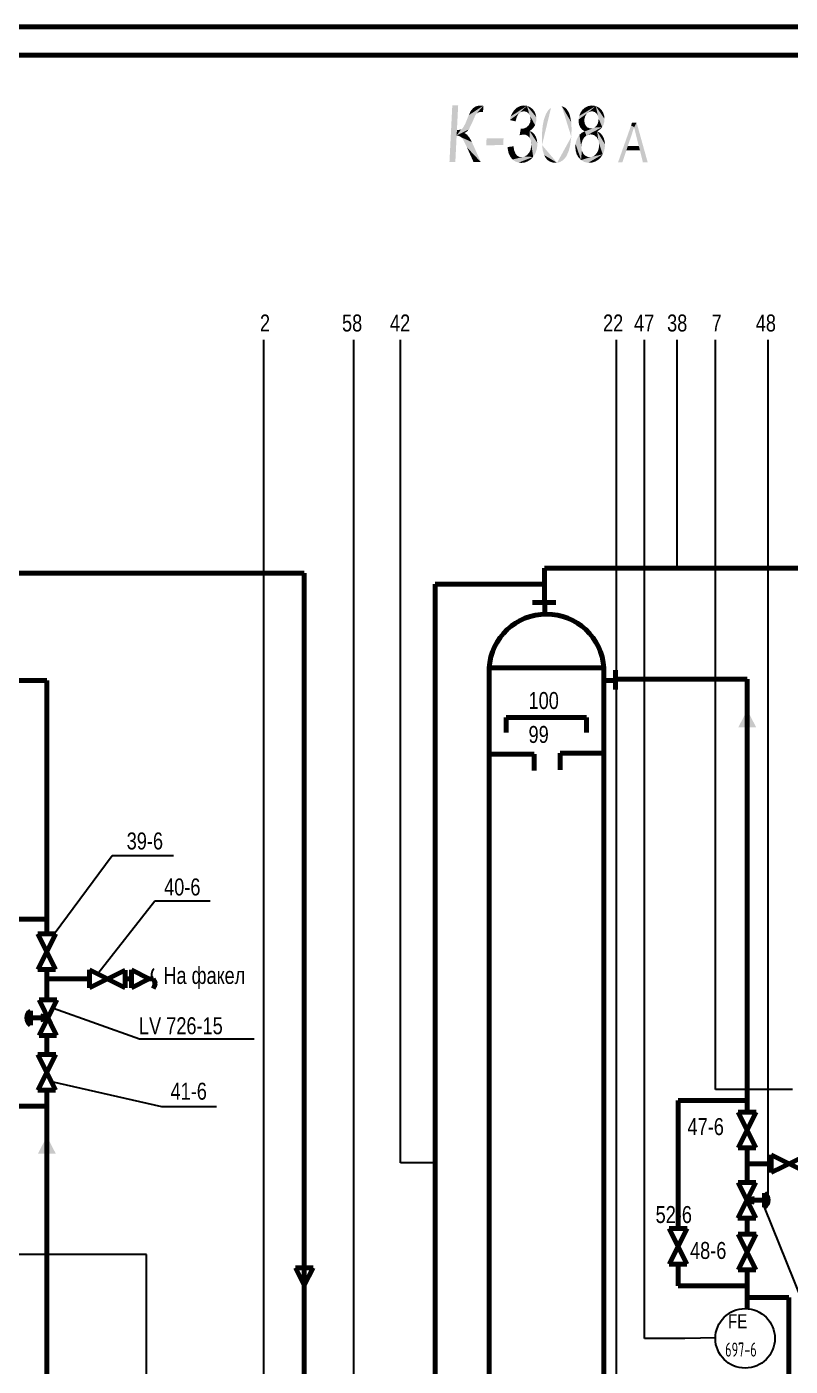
# Model space of a CAD drawing. Extents: x 906 to 2746, y -85 to 594.
# Drawn here: x 1511.8 to 1646.8, y 357.2 to 594 of the extents above; entities that cross this region are included whole.
import ezdxf

# ---------------------------------------------------------------- set-up
doc = ezdxf.new("R2010")
doc.units = 0
doc.header["$MEASUREMENT"] = 0
doc.layers.add('1', color=7, linetype='CONTINUOUS')
doc.styles.get("Standard").update_dxf_attribs({"font": 'MDM_Win'})
doc.styles.add('стиль1', font='txt.shx', dxfattribs={"width": 0.6})

msp = doc.modelspace()

# ---------------------------------------------------------------- linework, layer by layer
at = {"layer": '1', "lineweight": 80}
for p, q in [((2354.97, 594), (1093.97, 594)), ((2349.97, 589), (1113.97, 589)), ((1507.19, 497.41), (1560.86, 497.41)), ((1560.86, 497.41), (1560.86, 303.41)), ((1603.31, 492.21), (1603.31, 498.28)), ((1603.31, 498.28), (1664.58, 498.28)), ((1584, 303.41), (1584, 495.48)), ((1584, 495.48), (1603.31, 495.48)), ((1603.36, 492.21), (1601.2, 492.21)), ((1601.2, 492.21), (1605.32, 492.21)), ((1603.36, 490.19), (1603.36, 492.21)), ((1593.53, 480.67), (1593.53, 246.08)), ((1613.81, 480.67), (1593.53, 480.67)), ((1613.81, 246.08), (1613.81, 480.67)), ((1420.2, 478.45), (1515.36, 478.45)), ((1515.36, 478.45), (1515.36, 433.68)), ((1613.82, 478.45), (1615.84, 478.45)), ((1615.84, 478.45), (1615.84, 480.29)), ((1615.84, 480.29), (1615.84, 476.86)), ((1615.84, 478.7), (1639.16, 478.7)), ((1639.16, 478.7), (1639.16, 402.16)), ((1596.57, 469.26), (1596.57, 471.92)), ((1596.57, 471.92), (1610.77, 471.92)), ((1610.77, 471.92), (1610.77, 469.26)), ((1601.52, 465.45), (1593.53, 465.45)), ((1601.52, 462.54), (1601.52, 465.45)), ((1606.08, 462.66), (1606.08, 465.58)), ((1606.08, 465.58), (1613.82, 465.58)), ((1515.36, 436.25), (1501.89, 436.25)), ((1516.87, 427.38), (1513.79, 433.68)), ((1513.79, 433.68), (1516.94, 433.68)), ((1516.94, 433.68), (1513.79, 427.38)), ((1513.79, 427.38), (1516.87, 427.38)), ((1515.36, 427.38), (1515.36, 422)), ((1522.89, 424.13), (1522.89, 427.28)), ((1522.89, 427.28), (1529.19, 424.13)), ((1529.19, 427.22), (1522.89, 424.13)), ((1529.19, 424.13), (1529.19, 427.22)), ((1533.43, 425.7), (1530.34, 427.28)), ((1530.34, 427.28), (1530.34, 424.13)), ((1515.36, 425.7), (1522.89, 425.7)), ((1529.19, 425.7), (1530.34, 425.7)), ((1530.34, 424.13), (1533.43, 425.7)), ((1533.43, 425.7), (1534.17, 425.7)), ((1517.06, 415.69), (1513.98, 421.99)), ((1513.98, 421.99), (1517.13, 421.99)), ((1517.13, 421.99), (1513.98, 415.69)), ((1512.45, 417.55), (1512.45, 420.07)), ((1515.54, 418.81), (1514.21, 419.19)), ((1515.54, 418.81), (1512.45, 418.81)), ((1515.54, 418.81), (1514.21, 418.49)), ((1513.98, 415.69), (1517.06, 415.69)), ((1515.36, 415.7), (1515.36, 412.33)), ((1516.87, 406.03), (1513.79, 412.33)), ((1513.79, 412.33), (1516.94, 412.33)), ((1516.94, 412.33), (1513.79, 406.03)), ((1513.79, 406.03), (1516.87, 406.03)), ((1515.36, 406.03), (1515.36, 265.18)), ((1501.89, 403.21), (1515.36, 403.21)), ((1639.16, 404.22), (1626.95, 404.22)), ((1626.95, 404.22), (1626.95, 381.57)), ((1640.67, 395.86), (1637.58, 402.16)), ((1637.58, 402.16), (1640.73, 402.16)), ((1640.73, 402.16), (1637.58, 395.86)), ((1637.58, 395.86), (1640.67, 395.86)), ((1639.16, 395.86), (1639.16, 389.7)), ((1639.16, 393.04), (1643.38, 393.04)), ((1643.38, 391.47), (1643.38, 394.62)), ((1643.38, 394.62), (1649.68, 391.47)), ((1649.68, 394.55), (1643.38, 391.47)), ((1637.52, 383.41), (1640.67, 389.71)), ((1640.67, 389.71), (1637.58, 389.71)), ((1637.58, 389.71), (1640.67, 383.41)), ((1639.11, 386.59), (1640.43, 386.91)), ((1639.11, 386.59), (1640.43, 386.21)), ((1639.11, 386.59), (1642.2, 386.59)), ((1642.2, 387.85), (1642.2, 385.33)), ((1628.47, 375.27), (1625.38, 381.57)), ((1625.38, 381.57), (1628.53, 381.57)), ((1628.53, 381.57), (1625.38, 375.27)), ((1640.67, 383.41), (1637.52, 383.41)), ((1639.16, 383.4), (1639.16, 380.56)), ((1640.67, 374.26), (1637.58, 380.56)), ((1637.58, 380.56), (1640.73, 380.56)), ((1640.73, 380.56), (1637.58, 374.26)), ((1562.44, 374.65), (1559.29, 374.65)), ((1559.29, 374.65), (1560.86, 371.56)), ((1560.86, 371.56), (1562.44, 374.65)), ((1625.38, 375.27), (1628.47, 375.27)), ((1626.95, 375.27), (1626.95, 371.43)), ((1637.58, 374.26), (1640.67, 374.26)), ((1639.16, 374.26), (1639.16, 367.4)), ((1626.95, 371.43), (1639.16, 371.43)), ((1639.16, 369.4), (1646.53, 369.4)), ((1646.53, 369.4), (1646.53, 354.89))]:
    msp.add_line(p, q, dxfattribs=at)
at = {"layer": '1', "lineweight": 30}
for p, q in [((1553.71, 278.32), (1553.71, 538.64)), ((1569.63, 258.1), (1569.63, 538.64)), ((1577.89, 393.17), (1577.89, 538.64)), ((1616.05, 345.35), (1616.05, 538.64)), ((1620.97, 362.16), (1620.97, 538.64)), ((1626.7, 538.64), (1626.7, 498.01)), ((1633.54, 406.13), (1633.54, 538.64)), ((1642.83, 386.59), (1642.83, 538.64)), ((1526.93, 447.44), (1516.63, 433.58)), ((1537.73, 447.44), (1526.93, 447.44)), ((1534.43, 439.43), (1524.39, 426.59)), ((1544.21, 439.43), (1534.43, 439.43)), ((1531.76, 415.03), (1516.51, 420.49)), ((1551.98, 415.03), (1531.76, 415.03)), ((1535.7, 403.08), (1516.25, 407.53)), ((1647.16, 406.13), (1633.54, 406.13)), ((1545.36, 403.08), (1535.7, 403.08)), ((1584, 393.17), (1577.89, 393.17)), ((1651.48, 362.41), (1642.2, 385.33)), ((1532.97, 377.01), (1495.6, 377.01)), ((1532.97, 240.34), (1532.97, 377.01)), ((1633.69, 362.28), (1628.1, 362.16)), ((1628.1, 362.16), (1620.97, 362.16))]:
    msp.add_line(p, q, dxfattribs=at)
msp.add_circle((1638.78, 362.16), 5.26, dxfattribs=at)
at = {"layer": '1', "lineweight": 80}
for centre, radius, start, end in [((1603.67, 480.03), 10.16, 3.5764, 176.4236), ((1533.19, 424.86), 1.3, 319.1926, 40.8074), ((1513.39, 418.81), 1.58, 126.8699, 233.1301), ((1641.25, 386.59), 1.58, 306.8699, 53.1301)]:
    msp.add_arc(centre, radius, start, end, dxfattribs=at)
at = {"layer": '1', "lineweight": 30}
msp.add_arc((1535.16, 426.56), 1.3, 135.1032, 220.8073, dxfattribs=at)
for points in [[(1586.52, 570.09), (1587.79, 574.77), (1588.06, 580.09), (1587.84, 575.74)], [(1587.02, 580.09), (1586.52, 570.09), (1588.06, 580.09)], [(1599.67, 580.09), (1600.22, 580.03), (1599.07, 580.01)], [(1611.67, 580.09), (1612.38, 580), (1611.05, 579.99)], [(1587.79, 574.77), (1591.25, 578.58), (1592.52, 580.06)], [(1587.79, 574.77), (1592.52, 580.06), (1588.55, 575.85), (1588.86, 576.06)], [(1587.79, 574.77), (1591.06, 578.28), (1591.25, 578.58)], [(1587.79, 574.77), (1589.96, 575.87), (1591.06, 578.28), (1590.51, 576.99)], [(1592.52, 580.06), (1589.93, 578.38), (1588.86, 576.06), (1589.34, 576.9)], [(1592.52, 580.06), (1590.68, 579.6), (1589.93, 578.38), (1590.28, 579.12)], [(1592.52, 580.06), (1591.69, 580.06), (1590.68, 579.6), (1591.16, 579.92)], [(1591.25, 578.58), (1591.5, 578.8), (1592.52, 580.06)], [(1591.5, 578.8), (1591.86, 578.92), (1592.52, 580.06)], [(1591.86, 578.92), (1592.23, 578.93), (1592.52, 580.06)], [(1592.23, 578.93), (1592.46, 578.93), (1592.52, 580.06)], [(1600.22, 580.03), (1598.92, 578.8), (1597.35, 578.16), (1597.19, 577.51)], [(1598.92, 578.8), (1598.64, 578.49), (1597.19, 577.51)], [(1598.64, 578.49), (1598.43, 578.09), (1597.19, 577.51)], [(1598.43, 578.09), (1598.21, 577.28), (1597.19, 577.51)], [(1600.22, 580.03), (1597.35, 578.16), (1597.98, 579.28), (1597.62, 578.76)], [(1600.22, 580.03), (1597.98, 579.28), (1599.07, 580.01), (1598.49, 579.73)], [(1600.22, 580.03), (1599.25, 578.99), (1598.92, 578.8)], [(1600.22, 580.03), (1600.09, 578.98), (1599.25, 578.99), (1599.68, 579.07)], [(1600.22, 580.03), (1600.65, 578.49), (1600.09, 578.98), (1600.45, 578.74)], [(1600.22, 580.03), (1600.73, 579.82), (1601.51, 579.08), (1601.19, 579.48)], [(1600.22, 580.03), (1601.51, 579.08), (1601.86, 578.03), (1601.74, 578.58)], [(1600.22, 580.03), (1601.86, 578.03), (1601.66, 576.61), (1601.85, 577.32)], [(1600.22, 580.03), (1601.66, 576.61), (1600.65, 578.49), (1600.79, 578.19)], [(1601.66, 576.61), (1600.78, 577.09), (1600.79, 578.19), (1600.86, 577.61)], [(1602.88, 573.09), (1603.98, 579.24), (1604.48, 579.7)], [(1602.88, 573.09), (1603.22, 577.62), (1603.98, 579.24), (1603.6, 578.64)], [(1606.35, 580.01), (1606.95, 579.7), (1607.61, 578.86), (1607.32, 579.33)], [(1606.35, 580.01), (1607.61, 578.86), (1608.04, 577.18), (1607.81, 578.32)], [(1606.35, 580.01), (1608.04, 577.18), (1608.06, 574.54), (1608.11, 575.99)], [(1612.38, 580), (1611.02, 578.83), (1609.46, 578.24), (1609.35, 577.61)], [(1611.02, 578.83), (1610.72, 578.54), (1609.35, 577.61)], [(1610.72, 578.54), (1610.51, 578.17), (1609.35, 577.12), (1609.44, 576.66)], [(1610.72, 578.54), (1609.35, 577.12), (1609.35, 577.61)], [(1610.51, 578.17), (1610.39, 577.74), (1609.44, 576.66), (1609.62, 576.25)], [(1612.38, 580), (1609.46, 578.24), (1610.03, 579.33), (1609.69, 578.83)], [(1610.39, 577.74), (1610.37, 577.28), (1609.62, 576.25), (1609.99, 575.8)], [(1612.38, 580), (1610.03, 579.33), (1611.05, 579.99), (1610.46, 579.7)], [(1612.38, 580), (1611.49, 579.03), (1611.02, 578.83), (1611.36, 578.99)], [(1612.38, 580), (1612.24, 578.91), (1611.49, 579.03), (1611.88, 579.04)], [(1612.38, 580), (1612.77, 578.25), (1612.24, 578.91), (1612.55, 578.64)], [(1612.38, 580), (1613.02, 579.67), (1613.69, 578.82), (1613.4, 579.3)], [(1612.38, 580), (1613.69, 578.82), (1613.92, 577.73), (1613.87, 578.25)], [(1612.38, 580), (1613.92, 577.73), (1613.74, 576.67), (1613.88, 577.19)], [(1612.38, 580), (1613.74, 576.67), (1613.52, 576.26)], [(1612.38, 580), (1613.52, 576.26), (1612.77, 578.25), (1612.87, 577.81)], [(1613.52, 576.26), (1612.74, 576.9), (1612.87, 577.81), (1612.86, 577.35)], [(1587.79, 574.77), (1589.18, 575.22), (1589.96, 575.87), (1589.6, 575.49)], [(1587.79, 574.77), (1588.55, 575.85), (1587.84, 575.74), (1588.2, 575.77)], [(1601.66, 576.61), (1599.62, 574.96), (1598.92, 574.83)], [(1601.66, 576.61), (1598.92, 574.83), (1600.11, 576.21), (1599.63, 576.01)], [(1598.92, 574.83), (1599.13, 575.99), (1599.63, 576.01)], [(1601.66, 576.61), (1600.68, 575.58), (1599.62, 574.96), (1600.03, 574.9)], [(1600.68, 575.58), (1600.71, 574.34), (1600.03, 574.9), (1600.41, 574.68)], [(1601.66, 576.61), (1600.11, 576.21), (1600.78, 577.09), (1600.53, 576.58)], [(1601.66, 576.61), (1601.28, 576.04), (1600.68, 575.58), (1600.79, 575.64)], [(1600.68, 575.58), (1601.12, 575.39), (1601.77, 574.61), (1601.49, 575.06)], [(1600.68, 575.58), (1601.77, 574.61), (1602.05, 573.48), (1601.96, 574.07)], [(1600.68, 575.58), (1602.05, 573.48), (1601.94, 572.32), (1602.04, 572.9)], [(1600.68, 575.58), (1601.94, 572.32), (1601.31, 570.99), (1601.69, 571.61)], [(1600.68, 575.58), (1601.31, 570.99), (1600.71, 574.34), (1600.91, 573.9)], [(1602.88, 573.09), (1602.85, 574.82), (1603.22, 577.62), (1603, 576.54)], [(1609.5, 574.91), (1609.93, 575.29), (1610.71, 574.77), (1610.41, 575.51)], [(1610.37, 577.28), (1610.44, 576.88), (1609.99, 575.8), (1610.46, 575.51)], [(1610.71, 574.77), (1610.41, 575.51), (1610.46, 575.51)], [(1610.44, 576.88), (1610.61, 576.53), (1610.46, 575.51)], [(1610.61, 576.53), (1610.86, 576.25), (1610.46, 575.51)], [(1613.52, 576.26), (1610.71, 574.77), (1610.46, 575.51)], [(1613.52, 576.26), (1610.46, 575.51), (1612.18, 576.19), (1611.78, 576.03)], [(1610.46, 575.51), (1610.86, 576.25), (1611.78, 576.03), (1611.36, 576.03)], [(1613.52, 576.26), (1610.94, 574.87), (1610.71, 574.77)], [(1613.52, 576.26), (1611.42, 574.98), (1610.94, 574.87), (1611.02, 574.9)], [(1613.52, 576.26), (1612.63, 575.51), (1611.42, 574.98), (1611.81, 574.94)], [(1612.63, 575.51), (1612.18, 574.8), (1611.81, 574.94)], [(1613.52, 576.26), (1612.18, 576.19), (1612.74, 576.9), (1612.52, 576.51)], [(1612.63, 575.51), (1612.83, 573.93), (1612.18, 574.8), (1612.57, 574.44)], [(1613.52, 576.26), (1613.22, 575.92), (1612.63, 575.51), (1612.87, 575.67)], [(1612.63, 575.51), (1613.13, 575.24), (1613.8, 574.3), (1613.55, 574.8)], [(1612.63, 575.51), (1613.8, 574.3), (1614.01, 573.23), (1613.96, 573.74)], [(1612.63, 575.51), (1614.01, 573.23), (1613.86, 572.05), (1613.98, 572.7)], [(1612.63, 575.51), (1613.86, 572.05), (1613.62, 571.45)], [(1612.63, 575.51), (1613.62, 571.45), (1612.83, 573.93), (1612.95, 573.43)], [(1617.79, 572.15), (1617.1, 570.07), (1618.62, 576.55), (1616.33, 570.07)], [(1617.79, 572.15), (1618.62, 576.55), (1619.15, 576.28)], [(1617.79, 572.15), (1619.15, 576.28), (1618.04, 572.91)], [(1619.15, 576.28), (1618.72, 574.88), (1618.04, 572.91)], [(1619.6, 577.07), (1619.16, 576.21), (1618.62, 576.55), (1619.15, 576.28)], [(1618.79, 577.07), (1619.6, 577.07), (1618.62, 576.55)], [(1619.6, 577.07), (1620.19, 572.15), (1619.16, 576.21), (1619.99, 572.91)], [(1619.6, 577.07), (1621.55, 570.07), (1620.19, 572.15), (1620.7, 570.07)], [(1586.52, 570.09), (1587.56, 570.09), (1587.79, 574.77)], [(1587.79, 574.77), (1588.24, 574.7), (1589.18, 575.22), (1589.66, 574.9)], [(1588.24, 574.7), (1590.12, 574.3), (1589.66, 574.9)], [(1588.24, 574.7), (1588.64, 574.45), (1590.12, 574.3), (1590.49, 573.61)], [(1588.64, 574.45), (1588.94, 574.06), (1590.49, 573.61), (1592.07, 570.09)], [(1588.94, 574.06), (1589.62, 572.67), (1592.07, 570.09)], [(1593.02, 573.06), (1596.02, 573.09), (1596.08, 574.28)], [(1593.08, 574.25), (1593.02, 573.06), (1593.08, 574.28), (1596.08, 574.28)], [(1601.31, 570.99), (1600.6, 571.75), (1601, 573.06), (1600.85, 572.25)], [(1601.31, 570.99), (1601, 573.06), (1600.91, 573.9)], [(1605.54, 569.96), (1603.26, 571.32), (1602.88, 573.09), (1603.01, 572.18)], [(1608.06, 574.54), (1606.5, 570.35), (1605.54, 569.96), (1606.04, 570.09)], [(1608.06, 574.54), (1607.25, 571.22), (1606.5, 570.35), (1606.92, 570.73)], [(1608.06, 574.54), (1607.86, 573.06), (1607.25, 571.22), (1607.62, 572.11)], [(1609.78, 570.44), (1608.83, 572.09), (1608.81, 573.32), (1608.77, 572.74)], [(1609.78, 570.44), (1608.81, 573.32), (1609.17, 574.41), (1608.95, 573.88)], [(1609.78, 570.44), (1609.17, 574.41), (1609.5, 574.91)], [(1609.5, 574.91), (1610.71, 574.77), (1610.05, 573.96), (1610.33, 574.43)], [(1609.5, 574.91), (1610.05, 573.96), (1609.83, 572.67), (1609.86, 573.33)], [(1609.78, 570.44), (1609.5, 574.91), (1609.93, 572.09), (1609.83, 572.67)], [(1613.62, 571.45), (1612.9, 572.43), (1612.95, 573.43), (1612.96, 572.9)], [(1589.62, 572.67), (1590.78, 570.09), (1592.07, 570.09)], [(1597.67, 570.54), (1596.83, 572.35), (1597.84, 572.87), (1596.8, 572.74)], [(1597.67, 570.54), (1597.27, 571.04), (1596.83, 572.35), (1596.98, 571.66)], [(1597.67, 570.54), (1597.84, 572.87), (1598.21, 571.54), (1597.96, 572.17)], [(1597.67, 570.54), (1598.21, 571.54), (1598.93, 570.99), (1598.53, 571.19)], [(1601.31, 570.99), (1597.67, 570.54), (1599.83, 571.07), (1599.37, 570.96)], [(1601.31, 570.99), (1598.73, 569.99), (1597.67, 570.54), (1598.17, 570.18)], [(1597.67, 570.54), (1598.93, 570.99), (1599.37, 570.96)], [(1601.31, 570.99), (1599.8, 570.01), (1598.73, 569.99), (1599.26, 569.94)], [(1601.31, 570.99), (1600.82, 570.51), (1599.8, 570.01), (1600.32, 570.2)], [(1601.31, 570.99), (1599.83, 571.07), (1600.6, 571.75), (1600.25, 571.34)], [(1605.54, 569.96), (1603.84, 570.46), (1603.26, 571.32), (1603.51, 570.85)], [(1609.78, 570.44), (1609.28, 570.96), (1608.83, 572.09), (1609, 571.49)], [(1609.78, 570.44), (1609.93, 572.09), (1610.53, 571.21), (1610.17, 571.58)], [(1613.62, 571.45), (1611.03, 569.96), (1609.78, 570.44), (1610.38, 570.1)], [(1613.62, 571.45), (1609.78, 570.44), (1611.84, 571.06), (1611.45, 570.96)], [(1609.78, 570.44), (1610.53, 571.21), (1611.45, 570.96), (1610.97, 570.99)], [(1613.62, 571.45), (1612.27, 570.17), (1611.03, 569.96), (1611.66, 569.98)], [(1613.62, 571.45), (1611.84, 571.06), (1612.51, 571.61), (1612.2, 571.28)], [(1613.62, 571.45), (1613.27, 570.92), (1612.27, 570.17), (1612.84, 570.51)], [(1613.62, 571.45), (1612.51, 571.61), (1612.9, 572.43), (1612.74, 571.99)], [(1620.19, 572.15), (1617.79, 572.15), (1619.99, 572.91), (1618.04, 572.91)], [(1605.54, 569.96), (1604.87, 569.97), (1603.84, 570.46), (1604.23, 570.19)]]:
    msp.add_solid(points, dxfattribs=at)
at = {"layer": '1', "lineweight": 80}
for points in [[(1639.16, 473.25), (1637.58, 470.16), (1640.73, 470.16)], [(1515.36, 397.89), (1513.79, 394.8), (1516.94, 394.8)]]:
    msp.add_solid(points, dxfattribs=at)

# ---------------------------------------------------------------- texts
at = {"layer": '1', "lineweight": 30, "width": 0.8}
for s, height, p in [('2', 3, (1553.02, 540.14)), ('58', 3, (1567.53, 540.14)), ('42', 3, (1576.01, 540.14)), ('22', 3, (1613.66, 540.14)), ('47', 3, (1619.15, 540.14)), ('38', 3, (1624.99, 540.14)), ('7', 3, (1632.85, 540.14)), ('48', 3, (1640.66, 540.14)), ('100', 3, (1600.5, 473.41)), ('99', 3, (1600.5, 467.41)), ('39-6', 3, (1529.47, 448.58)), ('40-6', 3, (1536.08, 440.45)), ('На факел', 3, (1535.95, 424.81)), ('LV 726-15', 3, (1531.64, 415.92)), ('41-6', 3, (1537.22, 404.35)), ('47-6', 3, (1628.6, 398.09)), ('52-6', 3, (1622.96, 382.55)), ('48-6', 3, (1629.04, 376.2)), ('  FE', 2.5, (1634.27, 363.93))]:
    msp.add_text(s, height=height, dxfattribs=at).set_placement(p)
at = {"layer": '1', "lineweight": 30, "style": 'стиль1', "width": 0.6}
msp.add_text('697-6', height=2.5, dxfattribs=at).set_placement((1635.26, 358.93))

doc.saveas('drawing.dxf')
